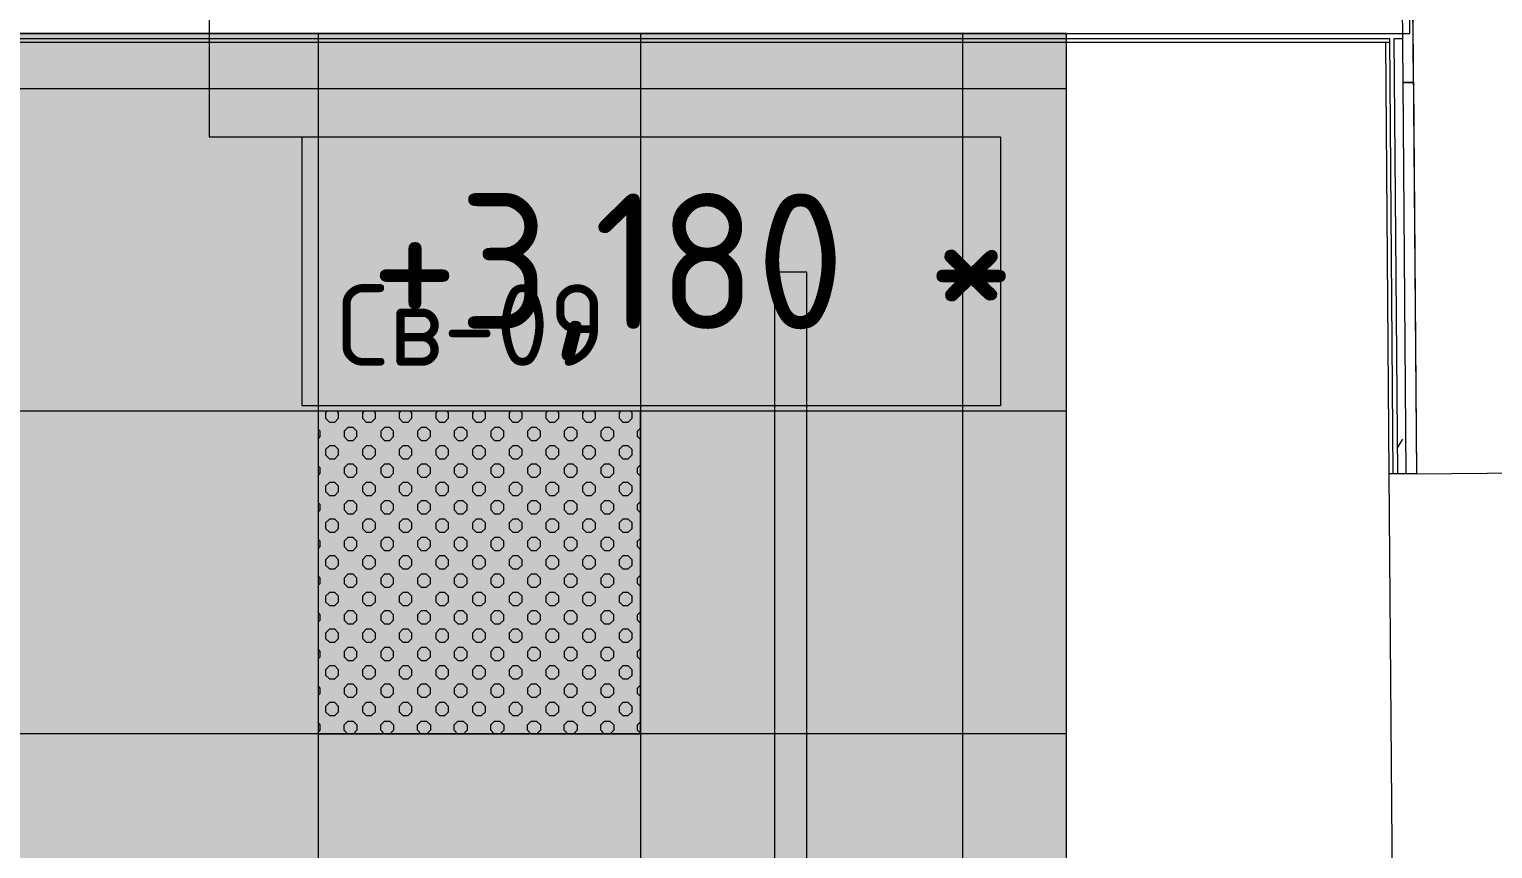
# Model space of a CAD drawing. Header units: millimetres. Extents: x -13069 to 207500, y -71366 to 56785.
# Drawn here: x 171435 to 174159, y 16752 to 18276 of the extents above; entities that cross this region are included whole.
import ezdxf

# ---------------------------------------------------------------- set-up
doc = ezdxf.new("R2010")
doc.units = ezdxf.units.MM
doc.layers.add('PDF _Подложка без мебели', color=7, linetype='Continuous')
doc.layers.add('PDF _Текст', color=7, linetype='Continuous')
doc.layers.add('PDF _Потолки', color=7, linetype='Continuous', lineweight=5, true_color=0x535353)
doc.layers.add('PDF _Ригели', color=7, linetype='Continuous', true_color=0x959595)
doc.layers.add('PDF _светильники', color=7, linetype='Continuous', true_color=0xffffff)
doc.styles.add('PDF GOST Common', font='GOST_Common.ttf')

msp = doc.modelspace()

# ---------------------------------------------------------------- linework, layer by layer
at = {"layer": 'PDF _Подложка без мебели', "lineweight": 18}
msp.add_lwpolyline([(168168.321, 18418.344), (168168.321, 18268.344), (174004.521, 18268.344), (174004.521, 18418.344), (173855.821, 18418.344), (173855.821, 19692.443), (173985.82, 19692.443), (173985.82, 19732.443), (173815.824, 19732.443), (173815.824, 18418.344)], close=True, dxfattribs=at)
for points in [[(173991.52, 18176.843), (174011.521, 18177.041), (173998.924, 19733.041), (173978.923, 19732.943), (173991.52, 18176.843), (173997.422, 17449.343)], [(173998.924, 19733.041), (174017.424, 17449.542), (174346.623, 17452.243), (174347.325, 17372.241), (174350.224, 17012.243), (174350.724, 16952.243), (174357.524, 16112.243), (174358.024, 16052.243), (174357.524, 16112.243), (174417.521, 16112.744), (174410.722, 16952.743), (174350.724, 16952.243), (174350.224, 17012.243), (174410.221, 17012.744), (174410.722, 16952.743), (174410.221, 17012.744), (174407.322, 17372.741), (174406.62, 17452.743), (174407.322, 17372.741), (174347.325, 17372.241), (174346.623, 17452.243), (174406.62, 17452.743), (174346.623, 17452.243)], [(168659.922, 15071.841), (168202.525, 15071.841), (168192.82, 18259.341), (173966.819, 18259.341), (173973.423, 17449.243)], [(173982.42, 17449.243), (173975.822, 18259.341), (173990.824, 18259.341)], [(168209.422, 15078.741), (168199.723, 18252.441), (173960.02, 18252.441)], [(173991.52, 18177.841), (174011.521, 18177.941), (174011.521, 18177.041), (174017.424, 17449.542), (173966.52, 17449.142), (173960.02, 18252.441), (173966.923, 18252.441)], [(173982.028, 17497.35), (173991.624, 17514.044)], [(173981.321, 15609.243), (173966.52, 17449.142)]]:
    msp.add_lwpolyline(points, dxfattribs=at)
at = {"layer": 'PDF _Потолки', "color": 7, "lineweight": 13}
msp.add_lwpolyline([(168183.824, 18268.344), (168178.624, 15062.841), (173365.922, 15062.841), (173365.922, 18268.344)], close=True, dxfattribs=at)
for points in [[(171972.221, 18268.344), (171972.221, 15062.841)], [(172572.221, 18268.344), (172572.221, 15062.841)], [(173172.221, 18268.344), (173172.221, 15062.841)], [(173365.922, 18165.542), (168183.657, 18165.542)], [(173365.922, 17565.542), (168182.684, 17565.542)], [(173365.922, 16965.542), (168181.724, 16965.542)]]:
    msp.add_lwpolyline(points, dxfattribs=at)
at = {"layer": 'PDF _Потолки', "color": 254, "lineweight": 0, "true_color": 0xcae6ff, "transparency": 33554559}
msp.add_solid([(168183.824, 18268.344), (173365.922, 18268.344), (168178.624, 15062.841), (173365.922, 15062.841)], dxfattribs=at)
at = {"layer": 'PDF _Ригели', "lineweight": 18}
msp.add_lwpolyline([(171769.621, 18516.641), (171769.621, 18075.942), (172592.723, 18075.942)], dxfattribs=at)
msp.add_lwpolyline([(173242.723, 18075.942), (173242.723, 17575.942), (171942.723, 17575.942), (171942.723, 18075.942)], close=True, dxfattribs=at)
at = {"layer": 'PDF _светильники', "color": 7, "lineweight": 13}
for points in [[(172822.02, 17824.343), (172822.02, 16324.343), (172882.023, 16324.343), (172882.023, 17824.343)], [(171972.325, 16965.643), (172572.325, 16965.643), (172572.325, 17565.643), (171972.325, 17565.643)]]:
    msp.add_lwpolyline(points, close=True, dxfattribs=at)
at = {"layer": 'PDF _светильники', "lineweight": 20}
for points in [[(171989.219, 17565.643), (171986.32, 17562.744), (171986.32, 17552.743), (171993.425, 17545.642), (172003.422, 17545.642), (172010.52, 17552.743), (172010.52, 17562.744), (172007.621, 17565.643)], [(172057.524, 17565.643), (172054.624, 17562.744), (172054.624, 17552.743), (172061.723, 17545.642), (172071.72, 17545.642), (172078.819, 17552.743), (172078.819, 17562.744), (172075.822, 17565.643)], [(172125.822, 17565.643), (172122.923, 17562.744), (172122.923, 17552.743), (172130.021, 17545.642), (172140.025, 17545.642), (172147.02, 17552.743), (172147.02, 17562.744), (172144.12, 17565.643)], [(172194.12, 17565.643), (172191.221, 17562.744), (172191.221, 17552.743), (172198.32, 17545.642), (172208.323, 17545.642), (172215.324, 17552.743), (172215.324, 17562.744), (172212.425, 17565.643)], [(172262.425, 17565.643), (172259.52, 17562.744), (172259.52, 17552.743), (172266.52, 17545.642), (172276.524, 17545.642), (172283.622, 17552.743), (172283.622, 17562.744), (172280.723, 17565.643)], [(172330.723, 17565.643), (172327.824, 17562.744), (172327.824, 17552.743), (172334.825, 17545.642), (172344.822, 17545.642), (172351.921, 17552.743), (172351.921, 17562.744), (172349.021, 17565.643)], [(172398.924, 17565.643), (172396.025, 17562.744), (172396.025, 17552.743), (172403.123, 17545.642), (172413.121, 17545.642), (172420.219, 17552.743), (172420.219, 17562.744), (172417.32, 17565.643)], [(172467.222, 17565.643), (172464.323, 17562.744), (172464.323, 17552.743), (172471.421, 17545.642), (172481.419, 17545.642), (172488.523, 17552.743), (172488.523, 17562.744), (172485.624, 17565.643)], [(172535.52, 17565.643), (172532.621, 17562.744), (172532.621, 17552.743), (172539.72, 17545.642), (172549.723, 17545.642), (172556.724, 17552.743), (172556.724, 17562.744), (172553.819, 17565.643)], [(171972.325, 17514.541), (171976.322, 17518.542), (171976.322, 17528.543), (171972.325, 17532.641)], [(172572.325, 17513.043), (172566.722, 17518.542), (172566.722, 17528.543), (172572.325, 17534.143)], [(172572.325, 17444.741), (172566.722, 17450.244), (172566.722, 17460.241), (172572.325, 17465.841)], [(171972.325, 17446.243), (171976.322, 17450.244), (171976.322, 17460.241), (171972.325, 17464.343)], [(171972.325, 17377.941), (171976.322, 17382.043), (171976.322, 17392.044), (171972.325, 17396.041)], [(172572.325, 17376.443), (172566.722, 17382.043), (172566.722, 17392.044), (172572.325, 17397.543)], [(172572.325, 17308.142), (172566.722, 17313.742), (172566.722, 17323.742), (172572.325, 17329.241)], [(171972.325, 17309.643), (171976.322, 17313.742), (171976.322, 17323.742), (171972.325, 17327.743)], [(171972.325, 17241.342), (171976.322, 17245.443), (171976.322, 17255.441), (171972.325, 17259.442)], [(172572.325, 17239.941), (172566.722, 17245.443), (172566.722, 17255.441), (172572.325, 17260.943)], [(172572.325, 17171.643), (172566.722, 17177.142), (172566.722, 17187.142), (172572.325, 17192.642)], [(171972.325, 17173.141), (171976.322, 17177.142), (171976.322, 17187.142), (171972.325, 17191.241)], [(171972.325, 17104.843), (171976.322, 17108.843), (171976.322, 17118.841), (171972.325, 17122.943)], [(172572.325, 17103.341), (172566.722, 17108.843), (172566.722, 17118.841), (172572.325, 17124.441)], [(171972.325, 17036.541), (171976.322, 17040.542), (171976.322, 17050.543), (171972.325, 17054.641)], [(172572.325, 17035.043), (172566.722, 17040.542), (172566.722, 17050.543), (172572.325, 17056.143)], [(171972.325, 16968.243), (171976.322, 16972.341), (171976.322, 16982.342), (171972.325, 16986.343)], [(172027.122, 16965.643), (172020.524, 16972.341), (172020.524, 16982.342), (172027.525, 16989.343), (172037.522, 16989.343), (172044.621, 16982.342), (172044.621, 16972.341), (172037.919, 16965.643)], [(172095.42, 16965.643), (172088.822, 16972.341), (172088.822, 16982.342), (172095.823, 16989.343), (172105.821, 16989.343), (172112.919, 16982.342), (172112.919, 16972.341), (172106.224, 16965.643)], [(172163.725, 16965.643), (172157.023, 16972.341), (172157.023, 16982.342), (172164.122, 16989.343), (172174.119, 16989.343), (172181.224, 16982.342), (172181.224, 16972.341), (172174.522, 16965.643)], [(172232.023, 16965.643), (172225.322, 16972.341), (172225.322, 16982.342), (172232.42, 16989.343), (172242.424, 16989.343), (172249.522, 16982.342), (172249.522, 16972.341), (172242.82, 16965.643)], [(172300.322, 16965.643), (172293.62, 16972.341), (172293.62, 16982.342), (172300.724, 16989.343), (172310.722, 16989.343), (172317.82, 16982.342), (172317.82, 16972.341), (172311.125, 16965.643)], [(172368.62, 16965.643), (172361.924, 16972.341), (172361.924, 16982.342), (172369.023, 16989.343), (172379.02, 16989.343), (172386.021, 16982.342), (172386.021, 16972.341), (172379.423, 16965.643)], [(172436.924, 16965.643), (172430.223, 16972.341), (172430.223, 16982.342), (172437.223, 16989.343), (172447.221, 16989.343), (172454.319, 16982.342), (172454.319, 16972.341), (172447.624, 16965.643)], [(172505.119, 16965.643), (172498.521, 16972.341), (172498.521, 16982.342), (172505.522, 16989.343), (172515.519, 16989.343), (172522.624, 16982.342), (172522.624, 16972.341), (172515.922, 16965.643)], [(172572.325, 16966.741), (172566.722, 16972.341), (172566.722, 16982.342), (172572.325, 16987.841)]]:
    msp.add_lwpolyline(points, dxfattribs=at)
for points in [[(172044.621, 17528.543), (172037.522, 17535.641), (172027.525, 17535.641), (172020.524, 17528.543), (172020.524, 17518.542), (172027.525, 17511.541), (172037.522, 17511.541), (172044.621, 17518.542)], [(172112.919, 17528.543), (172105.821, 17535.641), (172095.823, 17535.641), (172088.822, 17528.543), (172088.822, 17518.542), (172095.823, 17511.541), (172105.821, 17511.541), (172112.919, 17518.542)], [(172181.224, 17528.543), (172174.119, 17535.641), (172164.122, 17535.641), (172157.023, 17528.543), (172157.023, 17518.542), (172164.122, 17511.541), (172174.119, 17511.541), (172181.224, 17518.542)], [(172249.522, 17528.543), (172242.424, 17535.641), (172232.42, 17535.641), (172225.322, 17528.543), (172225.322, 17518.542), (172232.42, 17511.541), (172242.424, 17511.541), (172249.522, 17518.542)], [(172317.82, 17528.543), (172310.722, 17535.641), (172300.724, 17535.641), (172293.62, 17528.543), (172293.62, 17518.542), (172300.724, 17511.541), (172310.722, 17511.541), (172317.82, 17518.542)], [(172386.021, 17528.543), (172379.02, 17535.641), (172369.023, 17535.641), (172361.924, 17528.543), (172361.924, 17518.542), (172369.023, 17511.541), (172379.02, 17511.541), (172386.021, 17518.542)], [(172454.319, 17528.543), (172447.221, 17535.641), (172437.223, 17535.641), (172430.223, 17528.543), (172430.223, 17518.542), (172437.223, 17511.541), (172447.221, 17511.541), (172454.319, 17518.542)], [(172522.624, 17528.543), (172515.519, 17535.641), (172505.522, 17535.641), (172498.521, 17528.543), (172498.521, 17518.542), (172505.522, 17511.541), (172515.519, 17511.541), (172522.624, 17518.542)], [(172010.52, 17494.442), (172003.422, 17501.544), (171993.425, 17501.544), (171986.32, 17494.442), (171986.32, 17484.442), (171993.425, 17477.343), (172003.422, 17477.343), (172010.52, 17484.442)], [(172078.819, 17494.442), (172071.72, 17501.544), (172061.723, 17501.544), (172054.624, 17494.442), (172054.624, 17484.442), (172061.723, 17477.343), (172071.72, 17477.343), (172078.819, 17484.442)], [(172147.02, 17494.442), (172140.025, 17501.544), (172130.021, 17501.544), (172122.923, 17494.442), (172122.923, 17484.442), (172130.021, 17477.343), (172140.025, 17477.343), (172147.02, 17484.442)], [(172215.324, 17494.442), (172208.323, 17501.544), (172198.32, 17501.544), (172191.221, 17494.442), (172191.221, 17484.442), (172198.32, 17477.343), (172208.323, 17477.343), (172215.324, 17484.442)], [(172283.622, 17494.442), (172276.524, 17501.544), (172266.52, 17501.544), (172259.52, 17494.442), (172259.52, 17484.442), (172266.52, 17477.343), (172276.524, 17477.343), (172283.622, 17484.442)], [(172351.921, 17494.442), (172344.822, 17501.544), (172334.825, 17501.544), (172327.824, 17494.442), (172327.824, 17484.442), (172334.825, 17477.343), (172344.822, 17477.343), (172351.921, 17484.442)], [(172420.219, 17494.442), (172413.121, 17501.544), (172403.123, 17501.544), (172396.025, 17494.442), (172396.025, 17484.442), (172403.123, 17477.343), (172413.121, 17477.343), (172420.219, 17484.442)], [(172488.523, 17494.442), (172481.419, 17501.544), (172471.421, 17501.544), (172464.323, 17494.442), (172464.323, 17484.442), (172471.421, 17477.343), (172481.419, 17477.343), (172488.523, 17484.442)], [(172556.724, 17494.442), (172549.723, 17501.544), (172539.72, 17501.544), (172532.621, 17494.442), (172532.621, 17484.442), (172539.72, 17477.343), (172549.723, 17477.343), (172556.724, 17484.442)], [(172044.621, 17460.241), (172037.522, 17467.343), (172027.525, 17467.343), (172020.524, 17460.241), (172020.524, 17450.244), (172027.525, 17443.243), (172037.522, 17443.243), (172044.621, 17450.244)], [(172112.919, 17460.241), (172105.821, 17467.343), (172095.823, 17467.343), (172088.822, 17460.241), (172088.822, 17450.244), (172095.823, 17443.243), (172105.821, 17443.243), (172112.919, 17450.244)], [(172181.224, 17460.241), (172174.119, 17467.343), (172164.122, 17467.343), (172157.023, 17460.241), (172157.023, 17450.244), (172164.122, 17443.243), (172174.119, 17443.243), (172181.224, 17450.244)], [(172249.522, 17460.241), (172242.424, 17467.343), (172232.42, 17467.343), (172225.322, 17460.241), (172225.322, 17450.244), (172232.42, 17443.243), (172242.424, 17443.243), (172249.522, 17450.244)], [(172317.82, 17460.241), (172310.722, 17467.343), (172300.724, 17467.343), (172293.62, 17460.241), (172293.62, 17450.244), (172300.724, 17443.243), (172310.722, 17443.243), (172317.82, 17450.244)], [(172386.021, 17460.241), (172379.02, 17467.343), (172369.023, 17467.343), (172361.924, 17460.241), (172361.924, 17450.244), (172369.023, 17443.243), (172379.02, 17443.243), (172386.021, 17450.244)], [(172454.319, 17460.241), (172447.221, 17467.343), (172437.223, 17467.343), (172430.223, 17460.241), (172430.223, 17450.244), (172437.223, 17443.243), (172447.221, 17443.243), (172454.319, 17450.244)], [(172522.624, 17460.241), (172515.519, 17467.343), (172505.522, 17467.343), (172498.521, 17460.241), (172498.521, 17450.244), (172505.522, 17443.243), (172515.519, 17443.243), (172522.624, 17450.244)], [(172010.52, 17426.141), (172003.422, 17433.242), (171993.425, 17433.242), (171986.32, 17426.141), (171986.32, 17416.143), (171993.425, 17409.042), (172003.422, 17409.042), (172010.52, 17416.143)], [(172078.819, 17426.141), (172071.72, 17433.242), (172061.723, 17433.242), (172054.624, 17426.141), (172054.624, 17416.143), (172061.723, 17409.042), (172071.72, 17409.042), (172078.819, 17416.143)], [(172147.02, 17426.141), (172140.025, 17433.242), (172130.021, 17433.242), (172122.923, 17426.141), (172122.923, 17416.143), (172130.021, 17409.042), (172140.025, 17409.042), (172147.02, 17416.143)], [(172215.324, 17426.141), (172208.323, 17433.242), (172198.32, 17433.242), (172191.221, 17426.141), (172191.221, 17416.143), (172198.32, 17409.042), (172208.323, 17409.042), (172215.324, 17416.143)], [(172283.622, 17426.141), (172276.524, 17433.242), (172266.52, 17433.242), (172259.52, 17426.141), (172259.52, 17416.143), (172266.52, 17409.042), (172276.524, 17409.042), (172283.622, 17416.143)], [(172351.921, 17426.141), (172344.822, 17433.242), (172334.825, 17433.242), (172327.824, 17426.141), (172327.824, 17416.143), (172334.825, 17409.042), (172344.822, 17409.042), (172351.921, 17416.143)], [(172420.219, 17426.141), (172413.121, 17433.242), (172403.123, 17433.242), (172396.025, 17426.141), (172396.025, 17416.143), (172403.123, 17409.042), (172413.121, 17409.042), (172420.219, 17416.143)], [(172488.523, 17426.141), (172481.419, 17433.242), (172471.421, 17433.242), (172464.323, 17426.141), (172464.323, 17416.143), (172471.421, 17409.042), (172481.419, 17409.042), (172488.523, 17416.143)], [(172556.724, 17426.141), (172549.723, 17433.242), (172539.72, 17433.242), (172532.621, 17426.141), (172532.621, 17416.143), (172539.72, 17409.042), (172549.723, 17409.042), (172556.724, 17416.143)], [(172044.621, 17392.044), (172037.522, 17399.041), (172027.525, 17399.041), (172020.524, 17392.044), (172020.524, 17382.043), (172027.525, 17374.941), (172037.522, 17374.941), (172044.621, 17382.043)], [(172112.919, 17392.044), (172105.821, 17399.041), (172095.823, 17399.041), (172088.822, 17392.044), (172088.822, 17382.043), (172095.823, 17374.941), (172105.821, 17374.941), (172112.919, 17382.043)], [(172181.224, 17392.044), (172174.119, 17399.041), (172164.122, 17399.041), (172157.023, 17392.044), (172157.023, 17382.043), (172164.122, 17374.941), (172174.119, 17374.941), (172181.224, 17382.043)], [(172249.522, 17392.044), (172242.424, 17399.041), (172232.42, 17399.041), (172225.322, 17392.044), (172225.322, 17382.043), (172232.42, 17374.941), (172242.424, 17374.941), (172249.522, 17382.043)], [(172317.82, 17392.044), (172310.722, 17399.041), (172300.724, 17399.041), (172293.62, 17392.044), (172293.62, 17382.043), (172300.724, 17374.941), (172310.722, 17374.941), (172317.82, 17382.043)], [(172386.021, 17392.044), (172379.02, 17399.041), (172369.023, 17399.041), (172361.924, 17392.044), (172361.924, 17382.043), (172369.023, 17374.941), (172379.02, 17374.941), (172386.021, 17382.043)], [(172454.319, 17392.044), (172447.221, 17399.041), (172437.223, 17399.041), (172430.223, 17392.044), (172430.223, 17382.043), (172437.223, 17374.941), (172447.221, 17374.941), (172454.319, 17382.043)], [(172522.624, 17392.044), (172515.519, 17399.041), (172505.522, 17399.041), (172498.521, 17392.044), (172498.521, 17382.043), (172505.522, 17374.941), (172515.519, 17374.941), (172522.624, 17382.043)], [(172010.52, 17357.842), (172003.422, 17364.941), (171993.425, 17364.941), (171986.32, 17357.842), (171986.32, 17347.842), (171993.425, 17340.841), (172003.422, 17340.841), (172010.52, 17347.842)], [(172078.819, 17357.842), (172071.72, 17364.941), (172061.723, 17364.941), (172054.624, 17357.842), (172054.624, 17347.842), (172061.723, 17340.841), (172071.72, 17340.841), (172078.819, 17347.842)], [(172147.02, 17357.842), (172140.025, 17364.941), (172130.021, 17364.941), (172122.923, 17357.842), (172122.923, 17347.842), (172130.021, 17340.841), (172140.025, 17340.841), (172147.02, 17347.842)], [(172215.324, 17357.842), (172208.323, 17364.941), (172198.32, 17364.941), (172191.221, 17357.842), (172191.221, 17347.842), (172198.32, 17340.841), (172208.323, 17340.841), (172215.324, 17347.842)], [(172283.622, 17357.842), (172276.524, 17364.941), (172266.52, 17364.941), (172259.52, 17357.842), (172259.52, 17347.842), (172266.52, 17340.841), (172276.524, 17340.841), (172283.622, 17347.842)], [(172351.921, 17357.842), (172344.822, 17364.941), (172334.825, 17364.941), (172327.824, 17357.842), (172327.824, 17347.842), (172334.825, 17340.841), (172344.822, 17340.841), (172351.921, 17347.842)], [(172420.219, 17357.842), (172413.121, 17364.941), (172403.123, 17364.941), (172396.025, 17357.842), (172396.025, 17347.842), (172403.123, 17340.841), (172413.121, 17340.841), (172420.219, 17347.842)], [(172488.523, 17357.842), (172481.419, 17364.941), (172471.421, 17364.941), (172464.323, 17357.842), (172464.323, 17347.842), (172471.421, 17340.841), (172481.419, 17340.841), (172488.523, 17347.842)], [(172556.724, 17357.842), (172549.723, 17364.941), (172539.72, 17364.941), (172532.621, 17357.842), (172532.621, 17347.842), (172539.72, 17340.841), (172549.723, 17340.841), (172556.724, 17347.842)], [(172044.621, 17323.742), (172037.522, 17330.844), (172027.525, 17330.844), (172020.524, 17323.742), (172020.524, 17313.742), (172027.525, 17306.643), (172037.522, 17306.643), (172044.621, 17313.742)], [(172112.919, 17323.742), (172105.821, 17330.844), (172095.823, 17330.844), (172088.822, 17323.742), (172088.822, 17313.742), (172095.823, 17306.643), (172105.821, 17306.643), (172112.919, 17313.742)], [(172181.224, 17323.742), (172174.119, 17330.844), (172164.122, 17330.844), (172157.023, 17323.742), (172157.023, 17313.742), (172164.122, 17306.643), (172174.119, 17306.643), (172181.224, 17313.742)], [(172249.522, 17323.742), (172242.424, 17330.844), (172232.42, 17330.844), (172225.322, 17323.742), (172225.322, 17313.742), (172232.42, 17306.643), (172242.424, 17306.643), (172249.522, 17313.742)], [(172317.82, 17323.742), (172310.722, 17330.844), (172300.724, 17330.844), (172293.62, 17323.742), (172293.62, 17313.742), (172300.724, 17306.643), (172310.722, 17306.643), (172317.82, 17313.742)], [(172386.021, 17323.742), (172379.02, 17330.844), (172369.023, 17330.844), (172361.924, 17323.742), (172361.924, 17313.742), (172369.023, 17306.643), (172379.02, 17306.643), (172386.021, 17313.742)], [(172454.319, 17323.742), (172447.221, 17330.844), (172437.223, 17330.844), (172430.223, 17323.742), (172430.223, 17313.742), (172437.223, 17306.643), (172447.221, 17306.643), (172454.319, 17313.742)], [(172522.624, 17323.742), (172515.519, 17330.844), (172505.522, 17330.844), (172498.521, 17323.742), (172498.521, 17313.742), (172505.522, 17306.643), (172515.519, 17306.643), (172522.624, 17313.742)], [(172010.52, 17289.541), (172003.422, 17296.643), (171993.425, 17296.643), (171986.32, 17289.541), (171986.32, 17279.544), (171993.425, 17272.543), (172003.422, 17272.543), (172010.52, 17279.544)], [(172078.819, 17289.541), (172071.72, 17296.643), (172061.723, 17296.643), (172054.624, 17289.541), (172054.624, 17279.544), (172061.723, 17272.543), (172071.72, 17272.543), (172078.819, 17279.544)], [(172147.02, 17289.541), (172140.025, 17296.643), (172130.021, 17296.643), (172122.923, 17289.541), (172122.923, 17279.544), (172130.021, 17272.543), (172140.025, 17272.543), (172147.02, 17279.544)], [(172215.324, 17289.541), (172208.323, 17296.643), (172198.32, 17296.643), (172191.221, 17289.541), (172191.221, 17279.544), (172198.32, 17272.543), (172208.323, 17272.543), (172215.324, 17279.544)], [(172283.622, 17289.541), (172276.524, 17296.643), (172266.52, 17296.643), (172259.52, 17289.541), (172259.52, 17279.544), (172266.52, 17272.543), (172276.524, 17272.543), (172283.622, 17279.544)], [(172351.921, 17289.541), (172344.822, 17296.643), (172334.825, 17296.643), (172327.824, 17289.541), (172327.824, 17279.544), (172334.825, 17272.543), (172344.822, 17272.543), (172351.921, 17279.544)], [(172420.219, 17289.541), (172413.121, 17296.643), (172403.123, 17296.643), (172396.025, 17289.541), (172396.025, 17279.544), (172403.123, 17272.543), (172413.121, 17272.543), (172420.219, 17279.544)], [(172488.523, 17289.541), (172481.419, 17296.643), (172471.421, 17296.643), (172464.323, 17289.541), (172464.323, 17279.544), (172471.421, 17272.543), (172481.419, 17272.543), (172488.523, 17279.544)], [(172556.724, 17289.541), (172549.723, 17296.643), (172539.72, 17296.643), (172532.621, 17289.541), (172532.621, 17279.544), (172539.72, 17272.543), (172549.723, 17272.543), (172556.724, 17279.544)], [(172044.621, 17255.441), (172037.522, 17262.542), (172027.525, 17262.542), (172020.524, 17255.441), (172020.524, 17245.443), (172027.525, 17238.342), (172037.522, 17238.342), (172044.621, 17245.443)], [(172112.919, 17255.441), (172105.821, 17262.542), (172095.823, 17262.542), (172088.822, 17255.441), (172088.822, 17245.443), (172095.823, 17238.342), (172105.821, 17238.342), (172112.919, 17245.443)], [(172181.224, 17255.441), (172174.119, 17262.542), (172164.122, 17262.542), (172157.023, 17255.441), (172157.023, 17245.443), (172164.122, 17238.342), (172174.119, 17238.342), (172181.224, 17245.443)], [(172249.522, 17255.441), (172242.424, 17262.542), (172232.42, 17262.542), (172225.322, 17255.441), (172225.322, 17245.443), (172232.42, 17238.342), (172242.424, 17238.342), (172249.522, 17245.443)], [(172317.82, 17255.441), (172310.722, 17262.542), (172300.724, 17262.542), (172293.62, 17255.441), (172293.62, 17245.443), (172300.724, 17238.342), (172310.722, 17238.342), (172317.82, 17245.443)], [(172386.021, 17255.441), (172379.02, 17262.542), (172369.023, 17262.542), (172361.924, 17255.441), (172361.924, 17245.443), (172369.023, 17238.342), (172379.02, 17238.342), (172386.021, 17245.443)], [(172454.319, 17255.441), (172447.221, 17262.542), (172437.223, 17262.542), (172430.223, 17255.441), (172430.223, 17245.443), (172437.223, 17238.342), (172447.221, 17238.342), (172454.319, 17245.443)], [(172522.624, 17255.441), (172515.519, 17262.542), (172505.522, 17262.542), (172498.521, 17255.441), (172498.521, 17245.443), (172505.522, 17238.342), (172515.519, 17238.342), (172522.624, 17245.443)], [(172010.52, 17221.343), (172003.422, 17228.341), (171993.425, 17228.341), (171986.32, 17221.343), (171986.32, 17211.343), (171993.425, 17204.241), (172003.422, 17204.241), (172010.52, 17211.343)], [(172078.819, 17221.343), (172071.72, 17228.341), (172061.723, 17228.341), (172054.624, 17221.343), (172054.624, 17211.343), (172061.723, 17204.241), (172071.72, 17204.241), (172078.819, 17211.343)], [(172147.02, 17221.343), (172140.025, 17228.341), (172130.021, 17228.341), (172122.923, 17221.343), (172122.923, 17211.343), (172130.021, 17204.241), (172140.025, 17204.241), (172147.02, 17211.343)], [(172215.324, 17221.343), (172208.323, 17228.341), (172198.32, 17228.341), (172191.221, 17221.343), (172191.221, 17211.343), (172198.32, 17204.241), (172208.323, 17204.241), (172215.324, 17211.343)], [(172283.622, 17221.343), (172276.524, 17228.341), (172266.52, 17228.341), (172259.52, 17221.343), (172259.52, 17211.343), (172266.52, 17204.241), (172276.524, 17204.241), (172283.622, 17211.343)], [(172351.921, 17221.343), (172344.822, 17228.341), (172334.825, 17228.341), (172327.824, 17221.343), (172327.824, 17211.343), (172334.825, 17204.241), (172344.822, 17204.241), (172351.921, 17211.343)], [(172420.219, 17221.343), (172413.121, 17228.341), (172403.123, 17228.341), (172396.025, 17221.343), (172396.025, 17211.343), (172403.123, 17204.241), (172413.121, 17204.241), (172420.219, 17211.343)], [(172488.523, 17221.343), (172481.419, 17228.341), (172471.421, 17228.341), (172464.323, 17221.343), (172464.323, 17211.343), (172471.421, 17204.241), (172481.419, 17204.241), (172488.523, 17211.343)], [(172556.724, 17221.343), (172549.723, 17228.341), (172539.72, 17228.341), (172532.621, 17221.343), (172532.621, 17211.343), (172539.72, 17204.241), (172549.723, 17204.241), (172556.724, 17211.343)], [(172044.621, 17187.142), (172037.522, 17194.241), (172027.525, 17194.241), (172020.524, 17187.142), (172020.524, 17177.142), (172027.525, 17170.043), (172037.522, 17170.043), (172044.621, 17177.142)], [(172112.919, 17187.142), (172105.821, 17194.241), (172095.823, 17194.241), (172088.822, 17187.142), (172088.822, 17177.142), (172095.823, 17170.043), (172105.821, 17170.043), (172112.919, 17177.142)], [(172181.224, 17187.142), (172174.119, 17194.241), (172164.122, 17194.241), (172157.023, 17187.142), (172157.023, 17177.142), (172164.122, 17170.043), (172174.119, 17170.043), (172181.224, 17177.142)], [(172249.522, 17187.142), (172242.424, 17194.241), (172232.42, 17194.241), (172225.322, 17187.142), (172225.322, 17177.142), (172232.42, 17170.043), (172242.424, 17170.043), (172249.522, 17177.142)], [(172317.82, 17187.142), (172310.722, 17194.241), (172300.724, 17194.241), (172293.62, 17187.142), (172293.62, 17177.142), (172300.724, 17170.043), (172310.722, 17170.043), (172317.82, 17177.142)], [(172386.021, 17187.142), (172379.02, 17194.241), (172369.023, 17194.241), (172361.924, 17187.142), (172361.924, 17177.142), (172369.023, 17170.043), (172379.02, 17170.043), (172386.021, 17177.142)], [(172454.319, 17187.142), (172447.221, 17194.241), (172437.223, 17194.241), (172430.223, 17187.142), (172430.223, 17177.142), (172437.223, 17170.043), (172447.221, 17170.043), (172454.319, 17177.142)], [(172522.624, 17187.142), (172515.519, 17194.241), (172505.522, 17194.241), (172498.521, 17187.142), (172498.521, 17177.142), (172505.522, 17170.043), (172515.519, 17170.043), (172522.624, 17177.142)], [(172010.52, 17153.042), (172003.422, 17160.043), (171993.425, 17160.043), (171986.32, 17153.042), (171986.32, 17143.041), (171993.425, 17135.943), (172003.422, 17135.943), (172010.52, 17143.041)], [(172078.819, 17153.042), (172071.72, 17160.043), (172061.723, 17160.043), (172054.624, 17153.042), (172054.624, 17143.041), (172061.723, 17135.943), (172071.72, 17135.943), (172078.819, 17143.041)], [(172147.02, 17153.042), (172140.025, 17160.043), (172130.021, 17160.043), (172122.923, 17153.042), (172122.923, 17143.041), (172130.021, 17135.943), (172140.025, 17135.943), (172147.02, 17143.041)], [(172215.324, 17153.042), (172208.323, 17160.043), (172198.32, 17160.043), (172191.221, 17153.042), (172191.221, 17143.041), (172198.32, 17135.943), (172208.323, 17135.943), (172215.324, 17143.041)], [(172283.622, 17153.042), (172276.524, 17160.043), (172266.52, 17160.043), (172259.52, 17153.042), (172259.52, 17143.041), (172266.52, 17135.943), (172276.524, 17135.943), (172283.622, 17143.041)], [(172351.921, 17153.042), (172344.822, 17160.043), (172334.825, 17160.043), (172327.824, 17153.042), (172327.824, 17143.041), (172334.825, 17135.943), (172344.822, 17135.943), (172351.921, 17143.041)], [(172420.219, 17153.042), (172413.121, 17160.043), (172403.123, 17160.043), (172396.025, 17153.042), (172396.025, 17143.041), (172403.123, 17135.943), (172413.121, 17135.943), (172420.219, 17143.041)], [(172488.523, 17153.042), (172481.419, 17160.043), (172471.421, 17160.043), (172464.323, 17153.042), (172464.323, 17143.041), (172471.421, 17135.943), (172481.419, 17135.943), (172488.523, 17143.041)], [(172556.724, 17153.042), (172549.723, 17160.043), (172539.72, 17160.043), (172532.621, 17153.042), (172532.621, 17143.041), (172539.72, 17135.943), (172549.723, 17135.943), (172556.724, 17143.041)], [(172044.621, 17118.841), (172037.522, 17125.942), (172027.525, 17125.942), (172020.524, 17118.841), (172020.524, 17108.843), (172027.525, 17101.843), (172037.522, 17101.843), (172044.621, 17108.843)], [(172112.919, 17118.841), (172105.821, 17125.942), (172095.823, 17125.942), (172088.822, 17118.841), (172088.822, 17108.843), (172095.823, 17101.843), (172105.821, 17101.843), (172112.919, 17108.843)], [(172181.224, 17118.841), (172174.119, 17125.942), (172164.122, 17125.942), (172157.023, 17118.841), (172157.023, 17108.843), (172164.122, 17101.843), (172174.119, 17101.843), (172181.224, 17108.843)], [(172249.522, 17118.841), (172242.424, 17125.942), (172232.42, 17125.942), (172225.322, 17118.841), (172225.322, 17108.843), (172232.42, 17101.843), (172242.424, 17101.843), (172249.522, 17108.843)], [(172317.82, 17118.841), (172310.722, 17125.942), (172300.724, 17125.942), (172293.62, 17118.841), (172293.62, 17108.843), (172300.724, 17101.843), (172310.722, 17101.843), (172317.82, 17108.843)], [(172386.021, 17118.841), (172379.02, 17125.942), (172369.023, 17125.942), (172361.924, 17118.841), (172361.924, 17108.843), (172369.023, 17101.843), (172379.02, 17101.843), (172386.021, 17108.843)], [(172454.319, 17118.841), (172447.221, 17125.942), (172437.223, 17125.942), (172430.223, 17118.841), (172430.223, 17108.843), (172437.223, 17101.843), (172447.221, 17101.843), (172454.319, 17108.843)], [(172522.624, 17118.841), (172515.519, 17125.942), (172505.522, 17125.942), (172498.521, 17118.841), (172498.521, 17108.843), (172505.522, 17101.843), (172515.519, 17101.843), (172522.624, 17108.843)], [(172010.52, 17084.741), (172003.422, 17091.842), (171993.425, 17091.842), (171986.32, 17084.741), (171986.32, 17074.743), (171993.425, 17067.642), (172003.422, 17067.642), (172010.52, 17074.743)], [(172078.819, 17084.741), (172071.72, 17091.842), (172061.723, 17091.842), (172054.624, 17084.741), (172054.624, 17074.743), (172061.723, 17067.642), (172071.72, 17067.642), (172078.819, 17074.743)], [(172147.02, 17084.741), (172140.025, 17091.842), (172130.021, 17091.842), (172122.923, 17084.741), (172122.923, 17074.743), (172130.021, 17067.642), (172140.025, 17067.642), (172147.02, 17074.743)], [(172215.324, 17084.741), (172208.323, 17091.842), (172198.32, 17091.842), (172191.221, 17084.741), (172191.221, 17074.743), (172198.32, 17067.642), (172208.323, 17067.642), (172215.324, 17074.743)], [(172283.622, 17084.741), (172276.524, 17091.842), (172266.52, 17091.842), (172259.52, 17084.741), (172259.52, 17074.743), (172266.52, 17067.642), (172276.524, 17067.642), (172283.622, 17074.743)], [(172351.921, 17084.741), (172344.822, 17091.842), (172334.825, 17091.842), (172327.824, 17084.741), (172327.824, 17074.743), (172334.825, 17067.642), (172344.822, 17067.642), (172351.921, 17074.743)], [(172420.219, 17084.741), (172413.121, 17091.842), (172403.123, 17091.842), (172396.025, 17084.741), (172396.025, 17074.743), (172403.123, 17067.642), (172413.121, 17067.642), (172420.219, 17074.743)], [(172488.523, 17084.741), (172481.419, 17091.842), (172471.421, 17091.842), (172464.323, 17084.741), (172464.323, 17074.743), (172471.421, 17067.642), (172481.419, 17067.642), (172488.523, 17074.743)], [(172556.724, 17084.741), (172549.723, 17091.842), (172539.72, 17091.842), (172532.621, 17084.741), (172532.621, 17074.743), (172539.72, 17067.642), (172549.723, 17067.642), (172556.724, 17074.743)], [(172044.621, 17050.543), (172037.522, 17057.641), (172027.525, 17057.641), (172020.524, 17050.543), (172020.524, 17040.542), (172027.525, 17033.541), (172037.522, 17033.541), (172044.621, 17040.542)], [(172112.919, 17050.543), (172105.821, 17057.641), (172095.823, 17057.641), (172088.822, 17050.543), (172088.822, 17040.542), (172095.823, 17033.541), (172105.821, 17033.541), (172112.919, 17040.542)], [(172181.224, 17050.543), (172174.119, 17057.641), (172164.122, 17057.641), (172157.023, 17050.543), (172157.023, 17040.542), (172164.122, 17033.541), (172174.119, 17033.541), (172181.224, 17040.542)], [(172249.522, 17050.543), (172242.424, 17057.641), (172232.42, 17057.641), (172225.322, 17050.543), (172225.322, 17040.542), (172232.42, 17033.541), (172242.424, 17033.541), (172249.522, 17040.542)], [(172317.82, 17050.543), (172310.722, 17057.641), (172300.724, 17057.641), (172293.62, 17050.543), (172293.62, 17040.542), (172300.724, 17033.541), (172310.722, 17033.541), (172317.82, 17040.542)], [(172386.021, 17050.543), (172379.02, 17057.641), (172369.023, 17057.641), (172361.924, 17050.543), (172361.924, 17040.542), (172369.023, 17033.541), (172379.02, 17033.541), (172386.021, 17040.542)], [(172454.319, 17050.543), (172447.221, 17057.641), (172437.223, 17057.641), (172430.223, 17050.543), (172430.223, 17040.542), (172437.223, 17033.541), (172447.221, 17033.541), (172454.319, 17040.542)], [(172522.624, 17050.543), (172515.519, 17057.641), (172505.522, 17057.641), (172498.521, 17050.543), (172498.521, 17040.542), (172505.522, 17033.541), (172515.519, 17033.541), (172522.624, 17040.542)], [(172010.52, 17016.442), (172003.422, 17023.541), (171993.425, 17023.541), (171986.32, 17016.442), (171986.32, 17006.442), (171993.425, 16999.343), (172003.422, 16999.343), (172010.52, 17006.442)], [(172078.819, 17016.442), (172071.72, 17023.541), (172061.723, 17023.541), (172054.624, 17016.442), (172054.624, 17006.442), (172061.723, 16999.343), (172071.72, 16999.343), (172078.819, 17006.442)], [(172147.02, 17016.442), (172140.025, 17023.541), (172130.021, 17023.541), (172122.923, 17016.442), (172122.923, 17006.442), (172130.021, 16999.343), (172140.025, 16999.343), (172147.02, 17006.442)], [(172215.324, 17016.442), (172208.323, 17023.541), (172198.32, 17023.541), (172191.221, 17016.442), (172191.221, 17006.442), (172198.32, 16999.343), (172208.323, 16999.343), (172215.324, 17006.442)], [(172283.622, 17016.442), (172276.524, 17023.541), (172266.52, 17023.541), (172259.52, 17016.442), (172259.52, 17006.442), (172266.52, 16999.343), (172276.524, 16999.343), (172283.622, 17006.442)], [(172351.921, 17016.442), (172344.822, 17023.541), (172334.825, 17023.541), (172327.824, 17016.442), (172327.824, 17006.442), (172334.825, 16999.343), (172344.822, 16999.343), (172351.921, 17006.442)], [(172420.219, 17016.442), (172413.121, 17023.541), (172403.123, 17023.541), (172396.025, 17016.442), (172396.025, 17006.442), (172403.123, 16999.343), (172413.121, 16999.343), (172420.219, 17006.442)], [(172488.523, 17016.442), (172481.419, 17023.541), (172471.421, 17023.541), (172464.323, 17016.442), (172464.323, 17006.442), (172471.421, 16999.343), (172481.419, 16999.343), (172488.523, 17006.442)], [(172556.724, 17016.442), (172549.723, 17023.541), (172539.72, 17023.541), (172532.621, 17016.442), (172532.621, 17006.442), (172539.72, 16999.343), (172549.723, 16999.343), (172556.724, 17006.442)]]:
    msp.add_lwpolyline(points, close=True, dxfattribs=at)
at = {"layer": 'PDF _светильники', "color": 53, "lineweight": 0, "true_color": 0xf7e046, "transparency": 33554559}
for points in [[(172822.02, 17824.343), (172822.02, 16324.343), (172882.023, 17824.343), (172882.023, 16324.343)], [(171972.325, 16965.643), (172572.325, 16965.643), (171972.325, 17565.643), (172572.325, 17565.643)]]:
    msp.add_solid(points, dxfattribs=at)

# ---------------------------------------------------------------- texts
at = {"layer": 'PDF _Текст', "color": 252, "true_color": 0x959595, "insert": (172069.827, 17815.114), "char_height": 252.5097, "attachment_point": 4, "style": 'PDF GOST Common'}
msp.add_mtext('+3,180 *', dxfattribs=at)
at = {"layer": 'PDF _Текст', "insert": (172007.032, 17726.119), "char_height": 151.5063, "attachment_point": 4, "style": 'PDF GOST Common'}
msp.add_mtext('Св-09', dxfattribs=at)

doc.saveas('drawing.dxf')
